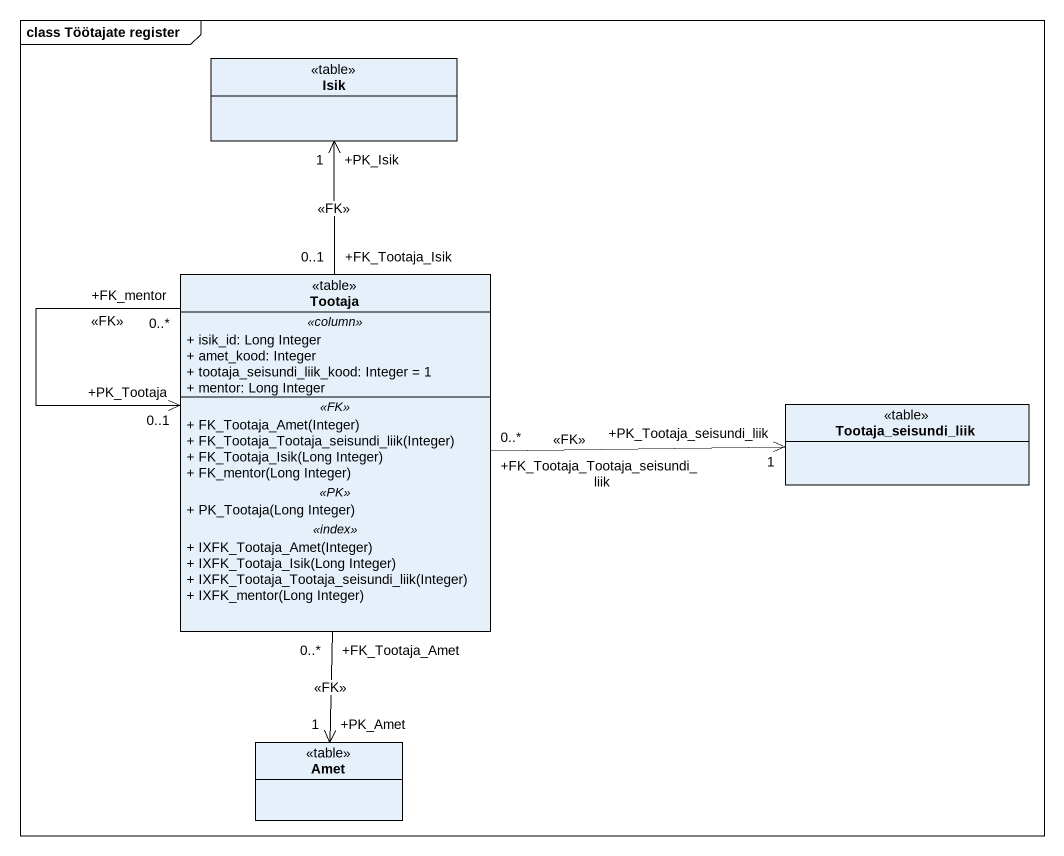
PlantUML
@startuml
mainframe class Töötajate register
hide circle
hide empty members
skinparam classAttributeIconSize 0
class Isik <<table>>
class Tootaja <<table>> {
  .. <<column>> ..
  + isik_id: Long Integer
  + amet_kood: Integer
  + tootaja_seisundi_liik_kood: Integer = 1
  + mentor: Long Integer
  .. <<FK>> ..
  + FK_Tootaja_Amet(Integer)
  + FK_Tootaja_Tootaja_seisundi_liik(Integer)
  + FK_Tootaja_Isik(Long Integer)
  + FK_mentor(Long Integer)
  .. <<PK>> ..
  + PK_Tootaja(Long Integer)
  .. <<index>> ..
  + IXFK_Tootaja_Amet(Integer)
  + IXFK_Tootaja_Isik(Long Integer)
  + IXFK_Tootaja_Tootaja_seisundi_liik(Integer)
  + IXFK_mentor(Long Integer)
}
class Tootaja_seisundi_liik <<table>>
class Amet <<table>>
Tootaja "+FK_Tootaja_Isik\n0..1" -up-> "+PK_Isik\n1" Isik : <<FK>>
Tootaja "+FK_mentor\n0..*" --> "+PK_Tootaja\n0..1" Tootaja : <<FK>>
Tootaja "+FK_Tootaja_Tootaja_seisundi_liik\n0..*" -right-> "+PK_Tootaja_seisundi_liik\n1" Tootaja_seisundi_liik : <<FK>>
Tootaja "+FK_Tootaja_Amet\n0..*" --> "+PK_Amet\n1" Amet : <<FK>>
@enduml
